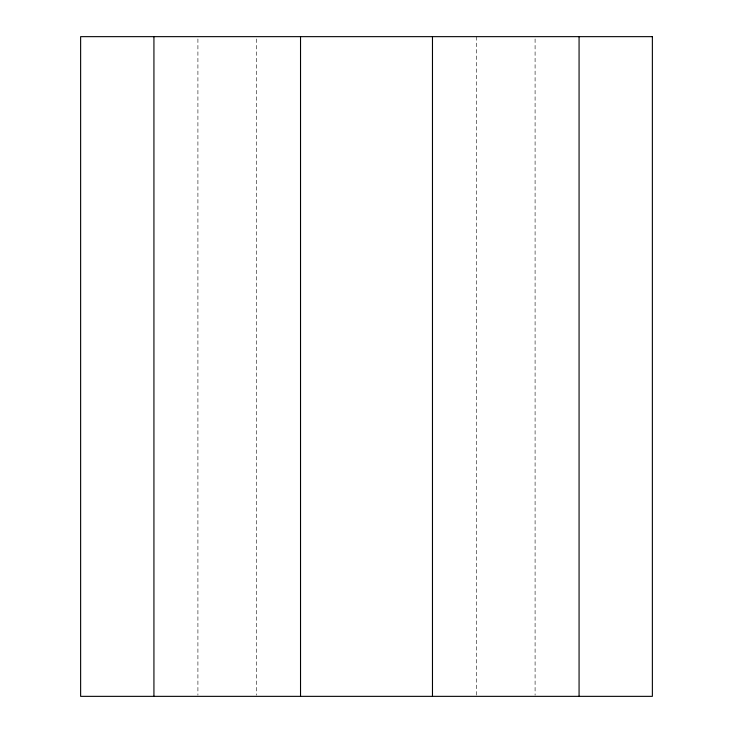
<?xml version="1.0" encoding="UTF-8"?>
<svg xmlns="http://www.w3.org/2000/svg" width="733" height="733" viewBox="0 0 733 733"><rect width="100%" height="100%" fill="white"/><g stroke="black" fill="none" stroke-linecap="round" stroke-linejoin="round"><path stroke-width="0.55" stroke-dasharray="3.67 2.75" d="M535.09 38.941L535.09 695.205M476.45 36.65L476.45 695.205M256.55 38.941L256.55 695.205M197.91 38.941L197.91 695.205"/><path stroke-width="1.1" d="M579.07 36.65L579.07 696.35M432.47 36.65L432.47 696.35M300.53 36.65L300.53 696.35M153.93 36.65L153.93 696.35M652.37 36.65L80.63 36.65L80.63 696.35L652.37 696.35L652.37 36.65"/></g></svg>
